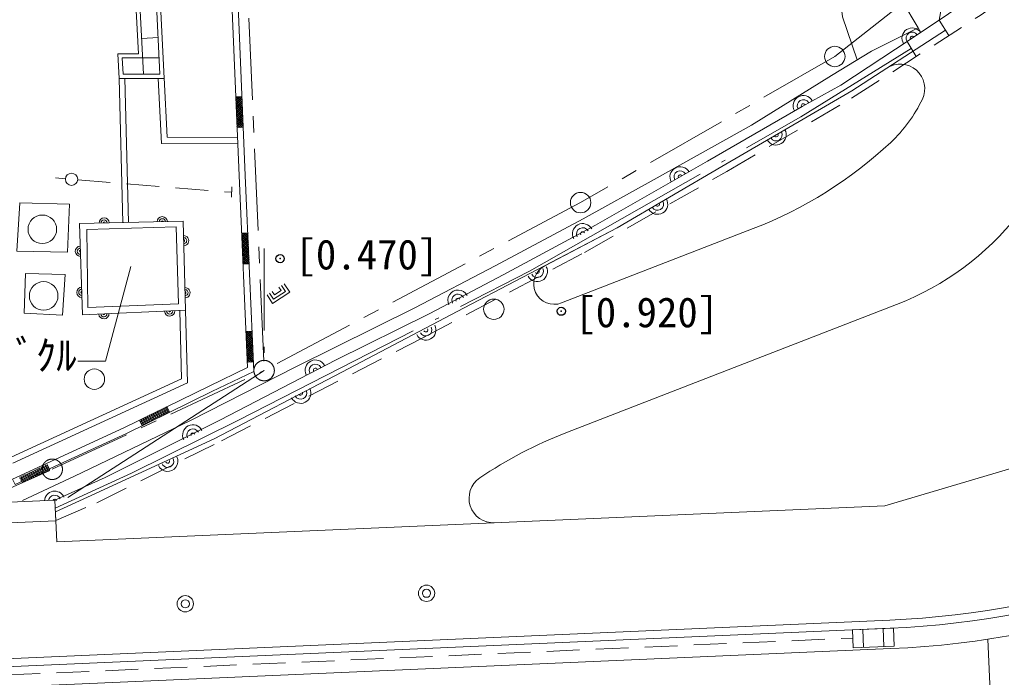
# Model space of a CAD drawing. Units: millimetres at full size, sheet at 1:400; details may follow other scales. Extents: x -117226 to 115574, y -80033 to 82367.
# Drawn here: x 30966 to 54972, y -48914 to -32820 of the extents above; entities that cross this region are included whole.
import ezdxf
from ezdxf.enums import TextEntityAlignment as Align

# ---------------------------------------------------------------- set-up
doc = ezdxf.new("R2010")
doc.units = ezdxf.units.MM
doc.header["$LTSCALE"] = 400
doc.header["$PDMODE"] = 32
doc.header["$PDSIZE"] = 200
for name, pattern in [('CHAIN1', [8, 5, -1, 1, -1]), ('DASHED2', [3, 2, -1]), ('LONG_DASHED_DOTTED', [15.25, 12, -1.5, 0.25, -1.5])]:
    doc.linetypes.add(name, pattern=pattern)
for name, color, linetype, lineweight in [('0-0_通芯', 7, 'CHAIN1', 9), ('1-0_通芯', 7, 'Continuous', 9), ('1-9_文字', 3, 'Continuous', 9), ('2-1_太線', 4, 'Continuous', 5), ('2-2_中線', 7, 'Continuous', 9), ('2-6_設備', 4, 'Continuous', 5), ('D-2_中線', 4, 'Continuous', 5), ('D-5_家具', 4, 'Continuous', 5), ('D-6_設備', 4, 'Continuous', 5), ('D-7_見掛り', 4, 'Continuous', 5), ('E-1_太線', 4, 'Continuous', 5)]:
    doc.layers.add(name, color=color, linetype=linetype, lineweight=lineweight)
doc.layers.add('5-9_文字', color=2, linetype='Continuous')
doc.styles.add('ＭＳ ゴシック', font='')
doc.styles.get('ＭＳ ゴシック').set_extended_font_data('MS Gothic')

msp = doc.modelspace()

# ---------------------------------------------------------------- linework, layer by layer
at = {"layer": '0-0_通芯'}
for p, q in [((36294.9, -26389), (36944.1, -41407.5)), ((31762.7, -43822.9), (36944.5, -41407.5)), ((29878.5, -44665.5), (31762.7, -43822.9))]:
    msp.add_line(p, q, dxfattribs=at)
at = {"layer": '0-0_通芯', "color": 30, "linetype": 'Continuous', "lineweight": 18}
msp.add_line((32145.7, -44514.9), (36944.5, -41407.5), dxfattribs=at)
at = {"layer": '0-0_通芯', "color": 3, "lineweight": 13}
msp.add_lwpolyline([(52383.4, -32553.2), (50898.5, -33723.2), (44682.9, -37297.8), (36944.1, -41407.5)], dxfattribs=at)
at = {"layer": '0-0_通芯', "color": 3, "linetype": 'Continuous', "lineweight": 13}
for centre in [(50898.5, -33723.2), (44682.9, -37297.8), (36944.1, -41407.5)]:
    msp.add_circle(centre, 250, dxfattribs=at)
at = {"layer": '0-0_通芯'}
for centre in [(36944.1, -41407.5), (31762.7, -43822.9)]:
    msp.add_circle(centre, 250, dxfattribs=at)
at = {"layer": '1-0_通芯', "color": 4, "linetype": 'CHAIN1', "lineweight": 5}
msp.add_line((36944.1, -38423.2), (36944.1, -40969.3), dxfattribs=at)
at = {"layer": '1-9_文字', "color": 7}
msp.add_lwpolyline([(33683.4, -38857), (33062.2, -41175.6), (32389.4, -41175.6)], dxfattribs=at)
at = {"layer": '2-1_太線'}
for p, q in [((32086.8, -36715.3), (31843.8, -36694.5)), ((36153.5, -36914.9), (36143.7, -37161.5)), ((30894.3, -38485.3), (30972.7, -37300.9)), ((30972.7, -37300.9), (32185.5, -37335.7)), ((32185.5, -37335.7), (32139.4, -38507.7)), ((32429.4, -37809.4), (34966, -37754.9)), ((32505.5, -40040.9), (32429.4, -37809.4)), ((32606.8, -37957.7), (34795.9, -37886.4)), ((34795.9, -37886.4), (34853.5, -39776)), ((34966, -37754.9), (35021.3, -39932.1)), ((32636.7, -39862), (32606.8, -37957.7)), ((32139.4, -38507.7), (30894.3, -38485.3)), ((31077.2, -40005.1), (31111.3, -39033.1)), ((31111.3, -39033.1), (32077.1, -39059)), ((32077.1, -39059), (32010, -40050.9)), ((34853.5, -39776), (32636.7, -39862)), ((32010, -40050.9), (31077.2, -40005.1)), ((35021.3, -39932.1), (32505.5, -40040.9))]:
    msp.add_line(p, q, dxfattribs=at)
at = {"layer": '2-1_太線', "linetype": 'DASHED2'}
msp.add_line((32385.7, -36740.8), (36148.3, -37045.9), dxfattribs=at)
at = {"layer": '2-1_太線'}
for centre, radius in [((32236.3, -36728), 150), ((31520.4, -37951.1), 350), ((31553, -39580), 350), ((32792.6, -41617.6), 250)]:
    msp.add_circle(centre, radius, dxfattribs=at)
for centre, radius, start, end in [((33031.5, -37796.4), 125, 1.22974, 181.22974), ((34454.5, -37765.9), 125, 1.22974, 181.22974), ((33031.5, -37796.4), 75, 1.22974, 181.22974), ((33031.5, -37796.4), 25, 1.22974, 181.22974), ((34454.5, -37765.9), 75, 1.22974, 181.22974), ((34454.5, -37765.9), 25, 1.22974, 181.22974), ((34975.8, -38229.2), 125, 272.47715, 92.47715), ((34975.8, -38229.2), 75, 272.47715, 92.47715), ((32450.9, -38487.4), 125, 91.22974, 271.22974), ((34975.8, -38229.2), 25, 272.47715, 92.47715), ((32450.9, -38487.4), 75, 91.22974, 271.22974), ((32450.9, -38487.4), 25, 91.22974, 271.22974), ((32485.2, -39491.3), 125, 91.22974, 271.22974), ((32485.2, -39491.3), 75, 91.22974, 271.22974), ((32485.2, -39491.3), 25, 91.22974, 271.22974), ((35008.2, -39502), 125, 272.47715, 92.47715), ((35008.2, -39502), 75, 272.47715, 92.47715), ((35008.2, -39502), 25, 272.47715, 92.47715), ((33025.7, -40018.4), 125, 182.47715, 2.47715), ((33025.7, -40018.4), 75, 182.47715, 2.47715), ((33025.7, -40018.4), 25, 182.47715, 2.47715), ((34635.1, -39948.8), 125, 182.47715, 2.47715), ((34635.1, -39948.8), 75, 182.47715, 2.47715), ((34635.1, -39948.8), 25, 182.47715, 2.47715)]:
    msp.add_arc(centre, radius, start, end, dxfattribs=at)
at = {"layer": '2-2_中線', "color": 4, "lineweight": 5}
for p, q in [((33869.7, -33658), (33463.3, -25684.8)), ((33995.3, -34158), (33563.2, -25680.2)), ((34395.8, -34158), (33962.8, -25662)), ((34501.1, -34258), (34062.7, -25657.4)), ((33369.1, -33658), (33869.7, -33658)), ((33399.6, -34258), (33369.1, -33658)), ((33494.7, -34158), (33474.3, -33758)), ((33474.3, -33758), (34375.4, -33758)), ((33399.6, -34258), (34501.1, -34258)), ((33399.6, -34258), (33489.3, -37786.6)), ((33494.7, -34158), (34395.8, -34158)), ((33539.6, -34254.4), (33629.2, -37783.1)), ((34432.3, -35850.4), (34351.2, -34258)), ((34574.9, -35700.4), (34500.8, -34246.5)), ((34574.9, -35700.4), (36291.8, -35711.8)), ((34432.3, -35850.4), (36298, -35861.8)), ((34881.4, -39935.7), (34923.9, -41608.3)), ((35021.3, -39932.1), (35066.4, -41707.8)), ((30754.5, -43528.2), (34923.9, -41608.3)), ((30797.5, -43673.6), (35066.4, -41707.8))]:
    msp.add_line(p, q, dxfattribs=at)
at = {"layer": '2-6_設備'}
msp.add_line((33950.5, -33279), (34350, -33258.6), dxfattribs=at)
at = {"layer": '5-9_文字'}
for p in [(37334.3, -38668.4), (44209.9, -39955.6)]:
    msp.add_point(p, dxfattribs=at)
at = {"layer": 'D-2_中線'}
for p, q in [((44218.4, -39752.4), (48904.1, -37933.5)), ((44320.4, -42930.9), (52411.7, -39790)), ((52120.2, -44714.1), (60931.6, -42104.5)), ((31826.8, -44580.2), (31871.3, -45599)), ((31871.3, -45599), (52120.2, -44714.1)), ((24638.7, -48717.7), (52242.5, -47511.4)), ((24657.4, -48917.1), (52251.2, -47711.2)), ((24679.3, -49416.6), (52273.1, -48210.8))]:
    msp.add_line(p, q, dxfattribs=at)
for points in [[(31826.8, -44580.2), (33053.1, -44024.6), (35875.9, -42616.3), (38688.9, -41148.7), (40994.1, -40007.7), (42787.3, -39062.9), (45047.9, -37848.4), (47788.9, -36286.7), (50100.3, -34942.2), (51045, -34420.8), (52384.3, -33544.1), (53451.7, -32837.8)], [(52171.5, -34005.9), (51318.2, -34558.8), (48135.2, -36411.9), (45574.7, -37915.6), (43805.3, -38843.4)]]:
    msp.add_lwpolyline(points, dxfattribs=at)
for centre, radius, start, end in [((52497.8, -34509.4), 600, 334.57669, 122.94244), ((49878.7, -33264.4), 7000, 291.21489, 352.16728), ((49878.7, -33264.4), 3500, 313.00168, 334.57669), ((45104.5, -28145.1), 10500, 291.21489, 313.00168), ((44037.5, -39286.2), 500, 117.67128, 291.21489), ((48120, -52719.3), 10500, 111.21489, 124.20383), ((51290.7, -25732.2), 21800, 272.50228, 306.05959), ((51290.7, -25732.2), 22000, 272.50228, 306.05959), ((51290.7, -25732.2), 22500, 272.50228, 306.05959), ((42554.8, -44531.6), 600, 124.20383, 272.50228)]:
    msp.add_arc(centre, radius, start, end, dxfattribs=at)
at = {"layer": 'D-5_家具'}
msp.add_line((31826.8, -44580.2), (31848.7, -45079.7), dxfattribs=at)
for points in [[(31826.8, -44580.2), (24882.8, -44884.2), (14339.4, -46406.1), (-5559.1, -49278.5), (-10292.9, -50818.6)], [(31848.7, -45079.7), (24929.6, -45382.6), (14410.8, -46901), (-5445.2, -49767.3), (-10270.2, -51337)]]:
    msp.add_lwpolyline(points, dxfattribs=at)
at = {"layer": 'D-6_設備'}
for p, q in [((51600.9, -48180.1), (51581.7, -47740.5)), ((52100.5, -48158.3), (52081.3, -47718.7))]:
    msp.add_line(p, q, dxfattribs=at)
at = {"layer": 'D-6_設備', "linetype": 'DASHED2'}
msp.add_line((24676.1, -49116.5), (51340.7, -47951.2), dxfattribs=at)
at = {"layer": 'D-6_設備'}
msp.add_lwpolyline([(51351.2, -48191), (52350.2, -48147.3), (52331, -47707.8), (51332, -47751.4)], close=True, dxfattribs=at)
at = {"layer": 'D-7_見掛り'}
msp.add_line((54951.8, -54998.9), (54645.1, -47980.8), dxfattribs=at)
for centre, radius in [((40915.8, -46855.3), 200), ((40915.8, -46855.3), 100), ((35016.2, -47113.1), 200), ((35016.2, -47113.1), 100)]:
    msp.add_circle(centre, radius, dxfattribs=at)
at = {"layer": 'E-1_太線', "linetype": 'DASHED2'}
for p, q in [((53451.7, -32837.8), (56211.1, -30936.9)), ((31848.4, -45073.7), (32857.3, -44642.3))]:
    msp.add_line(p, q, dxfattribs=at)
at = {"layer": 'E-1_太線'}
for p, q in [((53685.4, -33211.8), (53451.7, -32837.8)), ((52666.4, -33357.5), (52888.9, -33725.9)), ((36400.2, -34704.8), (36250.3, -34711.1)), ((36407.9, -34891.7), (36251.8, -34748.1)), ((36289, -34709.4), (36251.9, -34749.8)), ((36410.1, -34944.7), (36254, -34801.1)), ((36342, -34707.2), (36254.1, -34802.8)), ((36395, -34705), (36256.3, -34855.8)), ((36402.2, -34752.7), (36258.5, -34908.8)), ((36404.4, -34805.7), (36260.7, -34961.8)), ((36405.7, -34838.7), (36266.3, -34710.4)), ((36403.5, -34785.7), (36319.3, -34708.2)), ((36401.3, -34732.7), (36372.3, -34706)), ((36412.3, -34997.7), (36256.2, -34854.1)), ((36414.5, -35050.7), (36258.4, -34907.1)), ((36416.7, -35103.7), (36260.6, -34960.1)), ((36418.9, -35156.7), (36262.8, -35013.1)), ((36406.6, -34858.7), (36262.9, -35014.8)), ((36408.8, -34911.7), (36265.1, -35067.8)), ((36411, -34964.7), (36267.3, -35120.8)), ((36413.2, -35017.7), (36269.5, -35173.8)), ((36421.1, -35209.7), (36265, -35066.1)), ((36423.3, -35262.7), (36267.2, -35119.1)), ((36425.5, -35315.7), (36269.4, -35172.1)), ((36427.7, -35368.7), (36271.6, -35225.1)), ((36415.4, -35070.7), (36271.7, -35226.8)), ((36429.9, -35421.7), (36273.8, -35278.1)), ((36417.6, -35123.7), (36273.9, -35279.8)), ((36419.8, -35176.7), (36276.1, -35332.8)), ((36422, -35229.7), (36278.3, -35385.8)), ((36424.2, -35282.7), (36280.5, -35438.8)), ((36410.9, -35455.2), (36276, -35331.1)), ((36357.9, -35457.4), (36278.2, -35384.1)), ((36304.9, -35459.6), (36280.4, -35437.1)), ((36281.4, -35460.6), (36431.3, -35454.4)), ((36426.4, -35335.7), (36312.6, -35459.3)), ((36428.6, -35388.7), (36365.6, -35457.1)), ((36430.8, -35441.7), (36418.6, -35454.9)), ((36548.8, -38042.7), (36398.9, -38049)), ((36556.6, -38229.7), (36400.4, -38086)), ((36437.6, -38047.4), (36400.5, -38087.8)), ((36558.8, -38282.7), (36402.6, -38139)), ((36490.6, -38045.2), (36402.7, -38140.8)), ((36543.6, -38043), (36404.9, -38193.8)), ((36550.8, -38090.6), (36407.1, -38246.8)), ((36553, -38143.6), (36409.4, -38299.8)), ((36554.4, -38176.7), (36414.9, -38048.4)), ((36552.2, -38123.7), (36467.9, -38046.1)), ((36549.9, -38070.7), (36520.9, -38043.9)), ((36561, -38335.7), (36404.9, -38192)), ((36563.3, -38388.7), (36407.1, -38245)), ((36565.5, -38441.7), (36409.3, -38298)), ((36567.7, -38494.7), (36411.5, -38351)), ((36555.2, -38196.6), (36411.6, -38352.8)), ((36569.9, -38547.7), (36413.7, -38404)), ((36557.4, -38249.6), (36413.8, -38405.8)), ((36559.7, -38302.6), (36416, -38458.8)), ((36561.9, -38355.6), (36418.2, -38511.8)), ((36564.1, -38408.6), (36420.5, -38564.8)), ((36572.1, -38600.7), (36415.9, -38457)), ((36574.3, -38653.7), (36418.2, -38510)), ((36576.6, -38706.7), (36420.4, -38563)), ((36578.8, -38759.7), (36422.6, -38616)), ((36566.3, -38461.6), (36422.7, -38617.8)), ((36568.5, -38514.6), (36424.9, -38670.8)), ((36570.7, -38567.6), (36427.1, -38723.8)), ((36573, -38620.6), (36429.3, -38776.8)), ((36559.8, -38793.1), (36424.8, -38669)), ((36506.8, -38795.3), (36427, -38722)), ((36453.8, -38797.6), (36429.3, -38775)), ((36430.2, -38798.5), (36580.2, -38792.3)), ((36575.2, -38673.6), (36461.5, -38797.2)), ((36577.4, -38726.6), (36514.5, -38795)), ((36579.6, -38779.6), (36567.5, -38792.8)), ((36649.4, -40446.3), (36499.5, -40452.6)), ((36657.2, -40633.2), (36501, -40489.6)), ((36538.3, -40451), (36501.1, -40491.3)), ((36591.3, -40448.7), (36503.3, -40544.3)), ((36659.4, -40686.2), (36503.3, -40542.6)), ((36644.3, -40446.5), (36505.6, -40597.3)), ((36651.4, -40494.2), (36507.8, -40650.3)), ((36653.6, -40547.2), (36510, -40703.3)), ((36655, -40580.2), (36515.5, -40451.9)), ((36652.8, -40527.2), (36568.5, -40449.7)), ((36650.6, -40474.2), (36621.5, -40447.5)), ((36661.7, -40739.2), (36505.5, -40595.6)), ((36663.9, -40792.2), (36507.7, -40648.6)), ((36666.1, -40845.2), (36509.9, -40701.6)), ((36668.3, -40898.2), (36512.1, -40754.6)), ((36655.8, -40600.2), (36512.2, -40756.3)), ((36658.1, -40653.2), (36514.4, -40809.3)), ((36670.5, -40951.2), (36514.4, -40807.6)), ((36660.3, -40706.2), (36516.6, -40862.3)), ((36662.5, -40759.2), (36518.9, -40915.3)), ((36672.8, -41004.2), (36516.6, -40860.6)), ((36675, -41057.2), (36518.8, -40913.6)), ((36677.2, -41110.2), (36521, -40966.6)), ((36664.7, -40812.2), (36521.1, -40968.3)), ((36679.4, -41163.2), (36523.2, -41019.6)), ((36666.9, -40865.1), (36523.3, -41021.3)), ((36669.2, -40918.1), (36525.5, -41074.3)), ((36671.4, -40971.1), (36527.7, -41127.3)), ((36673.6, -41024.1), (36530, -41180.3)), ((36660.4, -41196.7), (36525.4, -41072.6)), ((36607.4, -41198.9), (36527.7, -41125.6)), ((36554.4, -41201.1), (36529.9, -41178.6)), ((36530.9, -41202.1), (36680.8, -41195.8)), ((36675.8, -41077.1), (36562.1, -41200.8)), ((36678, -41130.1), (36615.1, -41198.6)), ((36680.2, -41183.1), (36668.1, -41196.4)), ((34131.1, -42670.5), (34199.2, -42469.5)), ((34178.7, -42647), (34246.8, -42446.1)), ((34398.6, -42538.4), (34197.6, -42470.3)), ((34226.2, -42623.5), (34294.3, -42422.6)), ((34446.2, -42514.9), (34245.2, -42446.8)), ((34273.8, -42600), (34341.9, -42399.1)), ((34493.7, -42491.5), (34292.8, -42423.3)), ((34321.4, -42576.6), (34389.5, -42375.6)), ((34541.3, -42468), (34340.3, -42399.9)), ((34368.9, -42553.1), (34437, -42352.1)), ((34588.8, -42444.5), (34387.9, -42376.4)), ((34416.5, -42529.6), (34484.6, -42328.6)), ((34629.5, -42418.7), (34435.5, -42352.9)), ((34464, -42506.1), (34532.2, -42305.2)), ((34606, -42371.1), (34483, -42329.4)), ((34511.6, -42482.6), (34572.5, -42303.1)), ((34582.5, -42323.5), (34530.6, -42305.9)), ((34559.2, -42459.1), (34595.9, -42350.7)), ((34631.8, -42423.3), (34565.4, -42288.8)), ((34606.7, -42435.7), (34619.4, -42398.2)), ((33892.7, -42620.9), (33959.1, -42755.4)), ((33903.1, -42642), (33913.8, -42610.4)), ((34065.6, -42702.8), (33906.5, -42648.9)), ((34113.2, -42679.3), (33912.3, -42611.2)), ((33926.6, -42689.5), (33961.4, -42587)), ((34018.1, -42726.3), (33930, -42696.4)), ((33950.1, -42737.1), (34009, -42563.5)), ((34160.8, -42655.8), (33959.8, -42587.7)), ((33988.4, -42740.9), (34056.5, -42540)), ((34208.3, -42632.4), (34007.4, -42564.2)), ((34036, -42717.5), (34104.1, -42516.5)), ((34255.9, -42608.9), (34054.9, -42540.8)), ((34083.5, -42694), (34151.6, -42493)), ((34303.5, -42585.4), (34102.5, -42517.3)), ((34351, -42561.9), (34150.1, -42493.8)), ((30791.5, -44061.7), (33510.1, -42809.8)), ((33970.5, -42749.8), (33953.5, -42744)), ((31100.8, -44115.8), (31174.3, -43916.9)), ((31149, -44093.7), (31222.5, -43894.7)), ((31371.7, -43991.1), (31172.7, -43917.6)), ((31197.1, -44071.5), (31270.6, -43872.5)), ((31419.9, -43968.9), (31220.9, -43895.4)), ((31245.3, -44049.3), (31318.8, -43850.3)), ((31468, -43946.7), (31269, -43873.2)), ((31293.5, -44027.1), (31367, -43828.1)), ((31516.2, -43924.5), (31317.2, -43851)), ((31341.6, -44004.9), (31415.1, -43805.9)), ((31564.4, -43902.4), (31365.4, -43828.9)), ((31389.8, -43982.7), (31463.3, -43783.8)), ((31612.5, -43880.2), (31413.6, -43806.7)), ((31438, -43960.6), (31511.5, -43761.6)), ((31660.7, -43858), (31461.7, -43784.5)), ((31486.2, -43938.4), (31559.7, -43739.4)), ((31702.1, -43833.3), (31509.9, -43762.3)), ((31534.3, -43916.2), (31607.8, -43717.2)), ((31679.9, -43785.1), (31558.1, -43740.1)), ((31582.5, -43894), (31648.2, -43716.3)), ((31657.7, -43737), (31606.2, -43717.9)), ((31630.7, -43871.8), (31670.3, -43764.4)), ((31704.2, -43838), (31641.5, -43701.7)), ((31678.8, -43849.7), (31692.5, -43812.6)), ((30970.1, -44036.8), (30981.6, -44005.6)), ((31130.8, -44102), (30973.3, -44043.8)), ((31179, -44079.8), (30980, -44006.3)), ((30992.3, -44085), (31029.8, -43983.4)), ((31082.7, -44124.2), (30995.5, -44092)), ((31014.4, -44133.2), (31078, -43961.2)), ((31034.5, -44146.4), (31017.7, -44140.2)), ((31227.2, -44057.6), (31028.2, -43984.1)), ((32309.3, -43988.3), (31033.2, -44582.5)), ((31052.6, -44138), (31126.1, -43939)), ((31275.3, -44035.5), (31076.4, -43962)), ((31323.5, -44013.3), (31124.5, -43939.8)), ((32622.8, -44506.7), (31839.3, -44865))]:
    msp.add_line(p, q, dxfattribs=at)
at = {"layer": 'E-1_太線', "linetype": 'LONG_DASHED_DOTTED'}
msp.add_line((31835.2, -44772.2), (33703.6, -43917.2), dxfattribs=at)
at = {"layer": 'E-1_太線'}
for points in [[(33510.1, -42809.8), (35599.6, -41787.7), (36536.4, -41335.1), (36330.3, -36637.9), (36026.4, -29315.9), (35614.6, -21098.9), (35398.7, -17067.8), (34986.2, -6582.6), (34620.8, 2303.4), (34229.4, 11140.9)], [(33574.7, -42945.2), (35665.5, -41922.5), (36690.5, -41427.3), (36480.2, -36631.6), (36176.3, -29309.5), (35764.5, -21091.5), (35548.5, -17060.5), (35136.1, -6576.2), (34770.7, 2309.8), (34380.2, 11126)], [(51443.3, -33806.1), (51090.1, -32753.9), (50946.1, -31614.9), (50845.6, -31189.1), (50757.8, -30403), (51616.6, -29669.1), (52374.2, -29959.1), (52801.6, -30323.9), (53200.8, -31058), (53464.6, -31654.8), (53500.9, -32562.2), (53451.7, -32837.8)], [(53000, -33136.6), (52936.2, -33022.5), (52536.9, -32351.1), (52269.2, -31878.1), (52045.9, -30935.6), (51740, -30764.7), (50757.8, -30403)], [(52936.2, -33022.5), (51795.1, -33592.9), (50818.8, -34184.7), (48862.1, -35403.6), (46478.6, -36733.2), (44747.8, -37694.3), (42597.1, -38846), (40629.8, -39869), (37719, -41318.2), (35144.7, -42627), (32309.3, -43988.3)], [(53602.3, -33078.8), (51318.2, -34558.8), (48135.2, -36411.9), (45574.7, -37915.6), (41837.6, -39875.2), (38847.4, -41446), (35723.6, -43073.5), (32622.8, -44506.7)], [(37014.6, -39556.5), (37151.7, -39765.6), (37569.9, -39491.4), (37432.8, -39282.3)], [(37077.4, -39515.4), (37173.3, -39661.7), (37466, -39469.8), (37370, -39323.4)], [(37140.1, -39474.2), (37194.9, -39557.9), (37362.2, -39448.2), (37307.3, -39364.6)], [(30791.5, -44061.7), (30854.2, -44198), (33574.7, -42945.2)]]:
    msp.add_lwpolyline(points, dxfattribs=at)
at = {"layer": 'E-1_太線', "linetype": 'DASHED2'}
msp.add_lwpolyline([(32857.3, -44642.3), (35899.5, -43122.4), (40823.1, -40606.8), (44781.8, -38514.4), (48261.2, -36535.3), (51308.7, -34745.7), (54450.4, -32718), (56581.9, -31211.7), (57773.5, -30289.5), (59596.2, -28653.5), (61382.2, -26941.1), (62919.3, -25224.8), (64286.7, -23478.2)], dxfattribs=at)
at = {"layer": 'E-1_太線', "linetype": 'LONG_DASHED_DOTTED'}
msp.add_lwpolyline([(33703.6, -43917.2), (36314.9, -42616.5), (43436.6, -38976.7), (50067.8, -35200.6), (52768.4, -33526.4)], dxfattribs=at)
at = {"layer": 'E-1_太線'}
msp.add_circle((42561.1, -39906.7), 250, dxfattribs=at)
for centre, radius, start, end in [((52791.5, -33274.7), 250.1, 33.49764, 213.49764), ((52791.5, -33274.7), 150, 33.49764, 213.49764), ((52791.5, -33274.7), 50, 33.49764, 213.49764), ((50129.6, -34928), 250.1, 29.62882, 209.62882), ((50129.6, -34928), 150, 29.62882, 209.62882), ((50129.6, -34928), 50, 29.62882, 209.62882), ((49462.8, -35638.8), 250.1, 210.20288, 30.20288), ((49462.8, -35638.8), 150, 210.20288, 30.20288), ((49462.8, -35638.8), 50, 210.20288, 30.20288), ((47117.7, -36669.1), 250.1, 29.67278, 209.67278), ((47117.7, -36669.1), 150, 29.67278, 209.67278), ((47117.7, -36669.1), 50, 29.67278, 209.67278), ((46564, -37334.6), 250.1, 210.42398, 30.42398), ((46564, -37334.6), 150, 210.42398, 30.42398), ((46564, -37334.6), 50, 210.42398, 30.42398), ((44734, -38060.5), 250, 28.18758, 208.18758), ((44734, -38060.5), 150, 28.18758, 208.18758), ((44734, -38060.5), 50, 28.18758, 208.18758), ((43622.5, -38982.4), 250, 207.63539, 27.63539), ((43622.5, -38982.4), 150, 207.63539, 27.63539), ((43622.5, -38982.4), 50, 207.63539, 27.63539), ((41685.7, -39685.7), 250, 27.78263, 207.78263), ((41685.7, -39685.7), 150, 27.78263, 207.78263), ((41685.7, -39685.7), 50, 27.78263, 207.78263), ((40897.2, -40411.2), 250, 207.71356, 27.71356), ((40897.2, -40411.2), 150, 207.71356, 27.71356), ((40897.2, -40411.2), 50, 207.71356, 27.71356), ((38198.5, -41397.4), 250.1, 26.89029, 206.89029), ((38198.5, -41397.4), 150, 26.89029, 206.89029), ((38198.5, -41397.4), 50, 26.89029, 206.89029), ((37836.4, -41959.4), 250.1, 206.92334, 26.92334), ((37836.4, -41959.4), 150, 206.92334, 26.92334), ((37836.4, -41959.4), 50, 206.92334, 26.92334), ((35201.3, -42984), 250, 26.66644, 206.66644), ((35201.3, -42984), 150, 26.66644, 206.66644), ((35201.3, -42984), 50, 26.66644, 206.66644), ((34584, -43625.7), 250, 204.96543, 24.96543), ((34584, -43625.7), 150, 204.96543, 24.96543), ((34584, -43625.7), 50, 204.96543, 24.96543), ((31821.8, -44607.4), 250, 24.20211, 176.31662), ((31821.8, -44607.4), 150, 24.20211, 172.15385), ((31821.8, -44607.4), 50, 24.20211, 149.88282)]:
    msp.add_arc(centre, radius, start, end, dxfattribs=at)

# ---------------------------------------------------------------- texts
at = {"layer": '1-9_文字', "color": 2, "style": 'ＭＳ ゴシック'}
msp.add_text('ｷｭｰﾋﾞｸﾙ', height=733.1, dxfattribs=at).set_placement((28860.1, -41621.7), align=Align.BOTTOM_LEFT)
at = {"layer": '5-9_文字', "style": 'ＭＳ ゴシック'}
for s, p in [('[0.470]', (37711.1, -39153.1)), ('[0.920]', (44555.2, -40567.8))]:
    msp.add_text(s, height=733.1, dxfattribs=at).set_placement(p, align=Align.BOTTOM_LEFT)

doc.saveas('drawing.dxf')
